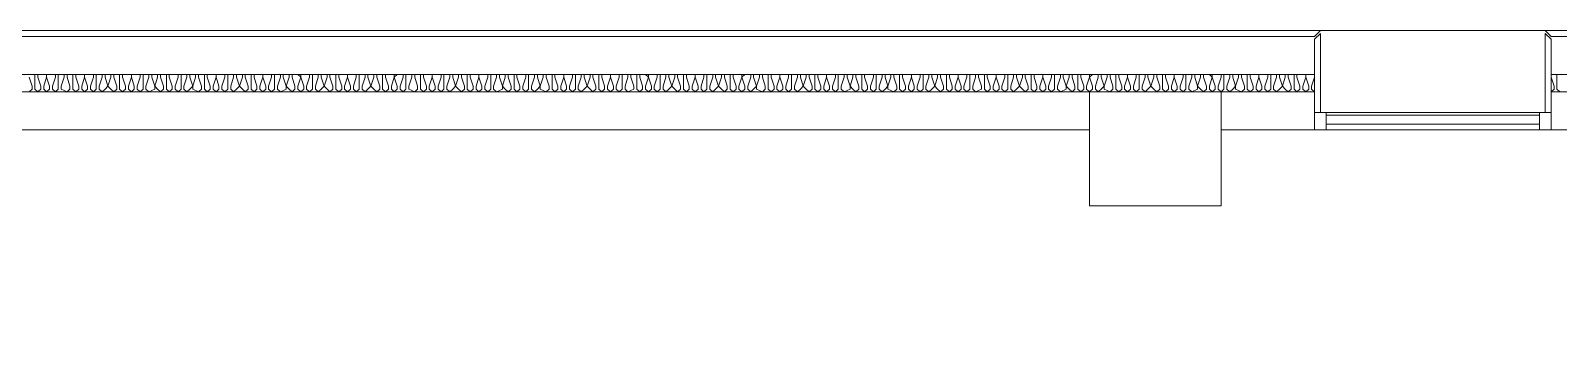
# Model space of a CAD drawing. Header units: millimetres. Extents: x -4005 to 126991, y -1911 to 106703.
# Drawn here: x 65463 to 73593, y 86520 to 88152 of the extents above; entities that cross this region are included whole.
import ezdxf

# ---------------------------------------------------------------- set-up
doc = ezdxf.new("R2010")
doc.units = ezdxf.units.MM
doc.layers.add('PDF_형상', color=7, linetype='Continuous')

msp = doc.modelspace()

# ---------------------------------------------------------------- linework, layer by layer
at = {"layer": 'PDF_형상', "lineweight": 5}
for points in [[(72326.2, 88152.4), (72295.1, 88121.3), (62066.7, 88121.3), (62035.6, 88152.4)], [(72295.1, 87717.2), (72326.2, 87717.2), (72326.2, 88136.9), (72295.1, 88105.8)], [(73554.2, 88121.3), (73523.1, 88152.4), (82010.5, 88152.4), (81979.4, 88121.3)], [(73554.2, 87717.2), (73523.1, 87717.2), (73523.1, 88136.9), (73554.2, 88105.8)], [(65548.7, 87903.7), (65533.1, 87857.1), (65533.1, 87841.5), (65548.7, 87826), (65564.2, 87841.5), (65564.2, 87857.1)], [(65750.8, 87903.7), (65735.2, 87857.1), (65735.2, 87841.5), (65750.8, 87826), (65766.3, 87841.5), (65766.3, 87857.1)], [(65999.5, 87903.7), (65983.9, 87857.1), (65983.9, 87841.5), (65999.5, 87826), (66015, 87841.5), (66015, 87857.1)], [(66450.3, 87903.7), (66434.7, 87857.1), (66434.7, 87841.5), (66450.3, 87826), (66465.8, 87841.5), (66465.8, 87857.1)], [(66699, 87903.7), (66683.4, 87857.1), (66683.4, 87841.5), (66699, 87826), (66714.5, 87841.5), (66714.5, 87857.1)], [(66901.1, 87903.7), (66885.5, 87857.1), (66885.5, 87841.5), (66901.1, 87826), (66916.6, 87841.5), (66916.6, 87857.1)], [(67149.8, 87903.7), (67134.2, 87857.1), (67134.2, 87841.5), (67149.8, 87826), (67165.3, 87841.5), (67165.3, 87857.1)], [(67398.5, 87903.7), (67383, 87857.1), (67383, 87841.5), (67398.5, 87826), (67414, 87841.5), (67414, 87857.1)], [(67600.6, 87903.7), (67585, 87857.1), (67585, 87841.5), (67600.6, 87826), (67616.1, 87841.5), (67616.1, 87857.1)], [(67849.3, 87903.7), (67833.7, 87857.1), (67833.7, 87841.5), (67849.3, 87826), (67864.8, 87841.5), (67864.8, 87857.1)], [(68300.1, 87903.7), (68284.6, 87857.1), (68284.6, 87841.5), (68300.1, 87826), (68315.6, 87841.5), (68315.6, 87857.1)], [(68548.8, 87903.7), (68533.3, 87857.1), (68533.3, 87841.5), (68548.8, 87826), (68564.4, 87841.5), (68564.4, 87857.1)], [(68750.9, 87903.7), (68735.3, 87857.1), (68735.3, 87841.5), (68750.9, 87826), (68766.4, 87841.5), (68766.4, 87857.1)], [(68999.6, 87903.7), (68984.1, 87857.1), (68984.1, 87841.5), (68999.6, 87826), (69015.1, 87841.5), (69015.1, 87857.1)], [(69248.3, 87903.7), (69232.8, 87857.1), (69232.8, 87841.5), (69248.3, 87826), (69263.9, 87841.5), (69263.9, 87857.1)], [(69450.4, 87903.7), (69434.9, 87857.1), (69434.9, 87841.5), (69450.4, 87826), (69465.9, 87841.5), (69465.9, 87857.1)], [(69699.1, 87903.7), (69683.6, 87857.1), (69683.6, 87841.5), (69699.1, 87826), (69714.7, 87841.5), (69714.7, 87857.1)], [(70149.9, 87903.7), (70134.4, 87857.1), (70134.4, 87841.5), (70149.9, 87826), (70165.5, 87841.5), (70165.5, 87857.1)], [(70398.6, 87903.7), (70383.1, 87857.1), (70383.1, 87841.5), (70398.6, 87826), (70414.2, 87841.5), (70414.2, 87857.1)], [(70600.7, 87903.7), (70585.2, 87857.1), (70585.2, 87841.5), (70600.7, 87826), (70616.3, 87841.5), (70616.3, 87857.1)], [(70849.4, 87903.7), (70833.9, 87857.1), (70833.9, 87841.5), (70849.4, 87826), (70865, 87841.5), (70865, 87857.1)], [(71098.1, 87903.7), (71082.6, 87857.1), (71082.6, 87841.5), (71098.1, 87826), (71113.7, 87841.5), (71113.7, 87857.1)], [(71300.2, 87903.7), (71284.7, 87857.1), (71284.7, 87841.5), (71300.2, 87826), (71315.8, 87841.5), (71315.8, 87857.1)], [(71548.9, 87903.7), (71533.4, 87857.1), (71533.4, 87841.5), (71548.9, 87826), (71564.5, 87841.5), (71564.5, 87857.1)], [(71751, 87903.7), (71735.5, 87857.1), (71735.5, 87841.5), (71751, 87826), (71766.6, 87841.5), (71766.6, 87857.1)], [(71999.7, 87903.7), (71984.2, 87857.1), (71984.2, 87841.5), (71999.7, 87826), (72015.3, 87841.5), (72015.3, 87857.1)], [(72248.4, 87903.7), (72232.9, 87857.1), (72232.9, 87841.5), (72248.4, 87826), (72264, 87841.5), (72264, 87857.1)], [(71797.6, 87219.7), (71098.1, 87219.7), (71098.1, 87826), (71797.6, 87826)], [(72357.3, 87717.2), (72295.1, 87717.2), (72295.1, 87623.9), (72357.3, 87623.9)], [(73554.2, 87717.2), (73492, 87717.2), (73492, 87623.9), (73554.2, 87623.9)]]:
    msp.add_lwpolyline(points, close=True, dxfattribs=at)
for points in [[(72326.2, 88152.4), (73523.1, 88152.4)], [(73554.2, 87623.9), (72295.1, 87623.9), (72295.1, 87919.2), (62253.2, 87919.2), (62253.2, 86520.2)], [(65455.4, 87919.2), (65471, 87919.2), (65486.5, 87919.2), (65486.5, 87903.7), (65486.5, 87857.1), (65486.5, 87841.5), (65502, 87826), (65517.6, 87841.5), (65517.6, 87857.1), (65502, 87903.7), (65502, 87919.2), (65517.6, 87919.2), (65533.1, 87919.2), (65548.7, 87919.2), (65548.7, 87903.7), (65548.7, 87919.2), (65564.2, 87919.2), (65579.8, 87919.2), (65595.3, 87919.2), (65595.3, 87903.7), (65579.8, 87857.1), (65579.8, 87841.5), (65595.3, 87826), (65610.9, 87841.5), (65610.9, 87857.1), (65610.9, 87903.7), (65610.9, 87919.2), (65626.4, 87919.2), (65642, 87919.2), (65642, 87903.7), (65626.4, 87857.1), (65626.4, 87841.5), (65657.5, 87826), (65673, 87841.5), (65673, 87857.1), (65657.5, 87903.7), (65657.5, 87919.2), (65673, 87919.2), (65688.6, 87919.2), (65688.6, 87903.7), (65688.6, 87857.1), (65688.6, 87841.5), (65704.1, 87826), (65719.7, 87841.5), (65719.7, 87857.1), (65704.1, 87903.7), (65704.1, 87919.2), (65719.7, 87919.2), (65735.2, 87919.2), (65750.8, 87919.2), (65750.8, 87903.7), (65750.8, 87919.2), (65766.3, 87919.2), (65781.9, 87919.2), (65797.4, 87919.2), (65797.4, 87903.7), (65781.9, 87857.1), (65781.9, 87841.5), (65797.4, 87826), (65812.9, 87841.5), (65812.9, 87857.1), (65812.9, 87903.7), (65812.9, 87919.2), (65828.5, 87919.2), (65844, 87919.2), (65844, 87903.7), (65828.5, 87857.1), (65828.5, 87841.5), (65844, 87826), (65859.6, 87841.5), (65875.1, 87857.1), (65859.6, 87903.7), (65859.6, 87919.2), (65875.1, 87919.2), (65890.7, 87919.2), (65890.7, 87903.7), (65875.1, 87857.1), (65890.7, 87841.5), (65906.2, 87826), (65921.8, 87841.5), (65921.8, 87857.1), (65906.2, 87903.7), (65906.2, 87919.2), (65921.8, 87919.2), (65937.3, 87919.2), (65937.3, 87903.7), (65937.3, 87857.1), (65937.3, 87841.5), (65952.8, 87826), (65968.4, 87841.5), (65968.4, 87857.1), (65952.8, 87903.7), (65952.8, 87919.2), (65968.4, 87919.2), (65983.9, 87919.2), (65999.5, 87919.2), (65999.5, 87903.7), (65999.5, 87919.2), (66015, 87919.2), (66030.6, 87919.2), (66046.1, 87919.2), (66046.1, 87903.7), (66030.6, 87857.1), (66030.6, 87841.5), (66046.1, 87826), (66061.7, 87841.5), (66061.7, 87857.1), (66061.7, 87903.7), (66061.7, 87919.2), (66077.2, 87919.2), (66092.7, 87919.2), (66092.7, 87903.7), (66077.2, 87857.1), (66077.2, 87841.5), (66092.7, 87826), (66123.8, 87841.5), (66123.8, 87857.1), (66108.3, 87903.7), (66108.3, 87919.2), (66123.8, 87919.2), (66139.4, 87919.2), (66139.4, 87903.7), (66123.8, 87857.1), (66139.4, 87841.5), (66154.9, 87826), (66170.5, 87841.5), (66170.5, 87857.1), (66154.9, 87903.7), (66154.9, 87919.2), (66170.5, 87919.2), (66186, 87919.2), (66186, 87903.7), (66186, 87857.1), (66186, 87841.5), (66201.6, 87826), (66217.1, 87841.5), (66217.1, 87857.1), (66201.6, 87903.7), (66201.6, 87919.2), (66217.1, 87919.2), (66232.7, 87919.2), (66248.2, 87919.2), (66248.2, 87903.7), (66232.7, 87857.1), (66232.7, 87841.5), (66248.2, 87826), (66263.7, 87841.5), (66263.7, 87857.1), (66263.7, 87903.7), (66263.7, 87919.2), (66279.3, 87919.2), (66294.8, 87919.2), (66294.8, 87903.7), (66279.3, 87857.1), (66279.3, 87841.5), (66294.8, 87826), (66310.4, 87841.5), (66325.9, 87857.1), (66310.4, 87903.7), (66310.4, 87919.2), (66325.9, 87919.2), (66341.5, 87919.2), (66341.5, 87903.7), (66325.9, 87857.1), (66325.9, 87841.5), (66357, 87826), (66372.6, 87841.5), (66372.6, 87857.1), (66357, 87903.7), (66357, 87919.2), (66372.6, 87919.2), (66388.1, 87919.2), (66388.1, 87903.7), (66388.1, 87857.1), (66388.1, 87841.5), (66403.6, 87826), (66419.2, 87841.5), (66419.2, 87857.1), (66403.6, 87903.7), (66403.6, 87919.2), (66419.2, 87919.2), (66434.7, 87919.2), (66450.3, 87919.2), (66450.3, 87903.7), (66450.3, 87919.2), (66465.8, 87919.2), (66481.4, 87919.2), (66496.9, 87919.2), (66496.9, 87903.7), (66481.4, 87857.1), (66481.4, 87841.5), (66496.9, 87826), (66512.5, 87841.5), (66512.5, 87857.1), (66512.5, 87903.7), (66512.5, 87919.2), (66528, 87919.2), (66543.5, 87919.2), (66543.5, 87903.7), (66528, 87857.1), (66528, 87841.5), (66543.5, 87826), (66559.1, 87841.5), (66574.6, 87857.1), (66559.1, 87903.7), (66559.1, 87919.2), (66574.6, 87919.2), (66590.2, 87919.2), (66590.2, 87903.7), (66574.6, 87857.1), (66590.2, 87841.5), (66605.7, 87826), (66621.3, 87841.5), (66621.3, 87857.1), (66605.7, 87903.7), (66605.7, 87919.2), (66621.3, 87919.2), (66636.8, 87919.2), (66636.8, 87903.7), (66636.8, 87857.1), (66636.8, 87841.5), (66652.4, 87826), (66667.9, 87841.5), (66667.9, 87857.1), (66652.4, 87903.7), (66652.4, 87919.2), (66667.9, 87919.2), (66683.4, 87919.2), (66699, 87919.2), (66699, 87903.7), (66699, 87919.2), (66714.5, 87919.2), (66730.1, 87919.2), (66745.6, 87919.2), (66745.6, 87903.7), (66730.1, 87857.1), (66730.1, 87841.5), (66745.6, 87826), (66761.2, 87841.5), (66761.2, 87857.1), (66761.2, 87903.7), (66761.2, 87919.2), (66776.7, 87919.2), (66792.3, 87919.2), (66792.3, 87903.7), (66776.7, 87857.1), (66776.7, 87841.5), (66792.3, 87826), (66823.3, 87841.5), (66823.3, 87857.1), (66807.8, 87903.7), (66807.8, 87919.2), (66823.3, 87919.2), (66838.9, 87919.2), (66838.9, 87903.7), (66823.3, 87857.1), (66838.9, 87841.5), (66854.4, 87826), (66870, 87841.5), (66870, 87857.1), (66854.4, 87903.7), (66854.4, 87919.2), (66870, 87919.2), (66885.5, 87919.2), (66901.1, 87903.7), (66901.1, 87919.2), (66916.6, 87919.2), (66932.2, 87919.2), (66947.7, 87919.2), (66947.7, 87903.7), (66932.2, 87857.1), (66932.2, 87841.5), (66947.7, 87826), (66963.3, 87841.5), (66963.3, 87857.1), (66963.3, 87903.7), (66963.3, 87919.2), (66978.8, 87919.2), (66994.3, 87919.2), (66994.3, 87903.7), (66978.8, 87857.1), (66978.8, 87841.5), (66994.3, 87826), (67009.9, 87841.5), (67025.4, 87857.1), (67009.9, 87903.7), (67009.9, 87919.2), (67025.4, 87919.2), (67041, 87919.2), (67041, 87903.7), (67025.4, 87857.1), (67041, 87841.5), (67056.5, 87826), (67072.1, 87841.5), (67072.1, 87857.1), (67056.5, 87903.7), (67056.5, 87919.2), (67072.1, 87919.2), (67087.6, 87919.2), (67087.6, 87903.7), (67087.6, 87857.1), (67087.6, 87841.5), (67103.2, 87826), (67118.7, 87841.5), (67118.7, 87857.1), (67103.2, 87903.7), (67103.2, 87919.2), (67118.7, 87919.2), (67134.2, 87919.2), (67149.8, 87919.2), (67149.8, 87903.7), (67149.8, 87919.2), (67165.3, 87919.2), (67180.9, 87919.2), (67196.4, 87919.2), (67196.4, 87903.7), (67180.9, 87857.1), (67180.9, 87841.5), (67196.4, 87826), (67212, 87841.5), (67212, 87857.1), (67212, 87903.7), (67212, 87919.2), (67227.5, 87919.2), (67243.1, 87919.2), (67243.1, 87903.7), (67227.5, 87857.1), (67227.5, 87841.5), (67243.1, 87826), (67258.6, 87841.5), (67274.1, 87857.1), (67258.6, 87903.7), (67258.6, 87919.2), (67274.1, 87919.2), (67289.7, 87919.2), (67289.7, 87903.7), (67274.1, 87857.1), (67289.7, 87841.5), (67305.2, 87826), (67320.8, 87841.5), (67320.8, 87857.1), (67305.2, 87903.7), (67305.2, 87919.2), (67320.8, 87919.2), (67336.3, 87919.2), (67336.3, 87903.7), (67336.3, 87857.1), (67336.3, 87841.5), (67351.9, 87826), (67367.4, 87841.5), (67367.4, 87857.1), (67351.9, 87903.7), (67351.9, 87919.2), (67367.4, 87919.2), (67383, 87919.2), (67398.5, 87919.2), (67398.5, 87903.7), (67414, 87919.2), (67429.6, 87919.2), (67445.1, 87919.2), (67445.1, 87903.7), (67429.6, 87857.1), (67429.6, 87841.5), (67445.1, 87826), (67460.7, 87841.5), (67460.7, 87857.1), (67460.7, 87903.7), (67460.7, 87919.2), (67476.2, 87919.2), (67491.8, 87919.2), (67491.8, 87903.7), (67476.2, 87857.1), (67476.2, 87841.5), (67507.3, 87826), (67522.9, 87841.5), (67522.9, 87857.1), (67507.3, 87903.7), (67507.3, 87919.2), (67522.9, 87919.2), (67538.4, 87919.2), (67538.4, 87903.7), (67538.4, 87857.1), (67538.4, 87841.5), (67553.9, 87826), (67569.5, 87841.5), (67569.5, 87857.1), (67553.9, 87903.7), (67553.9, 87919.2), (67569.5, 87919.2), (67585, 87919.2), (67600.6, 87919.2), (67600.6, 87903.7), (67600.6, 87919.2), (67616.1, 87919.2), (67631.7, 87919.2), (67647.2, 87919.2), (67647.2, 87903.7), (67631.7, 87857.1), (67631.7, 87841.5), (67647.2, 87826), (67662.8, 87841.5), (67662.8, 87857.1), (67662.8, 87903.7), (67662.8, 87919.2), (67678.3, 87919.2), (67693.9, 87919.2), (67693.9, 87903.7), (67678.3, 87857.1), (67678.3, 87841.5), (67693.9, 87826), (67709.4, 87841.5), (67724.9, 87857.1), (67709.4, 87903.7), (67709.4, 87919.2), (67724.9, 87919.2), (67740.5, 87919.2), (67740.5, 87903.7), (67724.9, 87857.1), (67740.5, 87841.5), (67756, 87826), (67771.6, 87841.5), (67771.6, 87857.1), (67756, 87903.7), (67756, 87919.2), (67771.6, 87919.2), (67787.1, 87919.2), (67787.1, 87903.7), (67787.1, 87857.1), (67787.1, 87841.5), (67802.7, 87826), (67818.2, 87841.5), (67818.2, 87857.1), (67802.7, 87903.7), (67802.7, 87919.2), (67818.2, 87919.2), (67833.7, 87919.2), (67849.3, 87919.2), (67849.3, 87903.7), (67849.3, 87919.2), (67864.8, 87919.2), (67880.4, 87919.2), (67895.9, 87919.2), (67895.9, 87903.7), (67880.4, 87857.1), (67880.4, 87841.5), (67895.9, 87826), (67911.5, 87841.5), (67911.5, 87857.1), (67911.5, 87903.7), (67911.5, 87919.2), (67927, 87919.2), (67942.6, 87919.2), (67942.6, 87903.7), (67927, 87857.1), (67927, 87841.5), (67942.6, 87826), (67973.7, 87841.5), (67973.7, 87857.1), (67958.1, 87903.7), (67958.1, 87919.2), (67973.7, 87919.2), (67989.2, 87919.2), (67989.2, 87903.7), (67973.7, 87857.1), (67989.2, 87841.5), (68004.7, 87826), (68020.3, 87841.5), (68020.3, 87857.1), (68004.7, 87903.7), (68004.7, 87919.2), (68020.3, 87919.2), (68035.8, 87919.2), (68035.8, 87903.7), (68035.8, 87857.1), (68035.8, 87841.5), (68051.4, 87826), (68066.9, 87841.5), (68066.9, 87857.1), (68051.4, 87903.7), (68051.4, 87919.2), (68066.9, 87919.2), (68082.5, 87919.2), (68098, 87919.2), (68098, 87903.7), (68082.5, 87857.1), (68082.5, 87841.5), (68098, 87826), (68113.6, 87841.5), (68113.6, 87857.1), (68113.6, 87903.7), (68113.6, 87919.2), (68129.1, 87919.2), (68144.6, 87919.2), (68144.6, 87903.7), (68129.1, 87857.1), (68129.1, 87841.5), (68144.6, 87826), (68160.2, 87841.5), (68175.7, 87857.1), (68160.2, 87903.7), (68160.2, 87919.2), (68175.7, 87919.2), (68191.3, 87919.2), (68191.3, 87903.7), (68175.7, 87857.1), (68175.7, 87841.5), (68206.8, 87826), (68222.4, 87841.5), (68222.4, 87857.1), (68206.8, 87903.7), (68206.8, 87919.2), (68222.4, 87919.2), (68237.9, 87919.2), (68237.9, 87903.7), (68237.9, 87857.1), (68237.9, 87841.5), (68253.5, 87826), (68269, 87841.5), (68269, 87857.1), (68253.5, 87903.7), (68253.5, 87919.2), (68269, 87919.2), (68284.6, 87919.2), (68300.1, 87919.2), (68300.1, 87903.7), (68300.1, 87919.2), (68315.6, 87919.2), (68331.2, 87919.2), (68346.7, 87919.2), (68346.7, 87903.7), (68331.2, 87857.1), (68331.2, 87841.5), (68346.7, 87826), (68362.3, 87841.5), (68362.3, 87857.1), (68362.3, 87903.7), (68362.3, 87919.2), (68377.8, 87919.2), (68393.4, 87919.2), (68393.4, 87903.7), (68377.8, 87857.1), (68377.8, 87841.5), (68393.4, 87826), (68408.9, 87841.5), (68424.4, 87857.1), (68408.9, 87903.7), (68408.9, 87919.2), (68424.4, 87919.2), (68440, 87919.2), (68440, 87903.7), (68424.4, 87857.1), (68440, 87841.5), (68455.5, 87826), (68471.1, 87841.5), (68471.1, 87857.1), (68455.5, 87903.7), (68455.5, 87919.2), (68471.1, 87919.2), (68486.6, 87919.2), (68486.6, 87903.7), (68486.6, 87857.1), (68486.6, 87841.5), (68502.2, 87826), (68517.7, 87841.5), (68517.7, 87857.1), (68502.2, 87903.7), (68502.2, 87919.2), (68517.7, 87919.2), (68533.3, 87919.2), (68548.8, 87919.2), (68548.8, 87903.7), (68548.8, 87919.2), (68564.4, 87919.2), (68579.9, 87919.2), (68595.4, 87919.2), (68595.4, 87903.7), (68579.9, 87857.1), (68579.9, 87841.5), (68595.4, 87826), (68611, 87841.5), (68611, 87857.1), (68611, 87903.7), (68611, 87919.2), (68626.5, 87919.2), (68642.1, 87919.2), (68642.1, 87903.7), (68626.5, 87857.1), (68626.5, 87841.5), (68642.1, 87826), (68673.2, 87841.5), (68673.2, 87857.1), (68657.6, 87903.7), (68657.6, 87919.2), (68673.2, 87919.2), (68688.7, 87919.2), (68688.7, 87903.7), (68688.7, 87857.1), (68688.7, 87841.5), (68704.3, 87826), (68719.8, 87841.5), (68719.8, 87857.1), (68704.3, 87903.7), (68704.3, 87919.2), (68719.8, 87919.2), (68735.3, 87919.2), (68750.9, 87903.7), (68750.9, 87919.2), (68766.4, 87919.2), (68782, 87919.2), (68797.5, 87919.2), (68797.5, 87903.7), (68782, 87857.1), (68782, 87841.5), (68797.5, 87826), (68813.1, 87841.5), (68813.1, 87857.1), (68813.1, 87903.7), (68813.1, 87919.2), (68828.6, 87919.2), (68844.2, 87919.2), (68844.2, 87903.7), (68828.6, 87857.1), (68828.6, 87841.5), (68844.2, 87826), (68859.7, 87841.5), (68875.2, 87857.1), (68859.7, 87903.7), (68859.7, 87919.2), (68875.2, 87919.2), (68890.8, 87919.2), (68890.8, 87903.7), (68875.2, 87857.1), (68890.8, 87841.5), (68906.3, 87826), (68921.9, 87841.5), (68921.9, 87857.1), (68906.3, 87903.7), (68906.3, 87919.2), (68921.9, 87919.2), (68937.4, 87919.2), (68937.4, 87903.7), (68937.4, 87857.1), (68937.4, 87841.5), (68953, 87826), (68968.5, 87841.5), (68968.5, 87857.1), (68953, 87903.7), (68953, 87919.2), (68968.5, 87919.2), (68984.1, 87919.2), (68999.6, 87919.2), (68999.6, 87903.7), (68999.6, 87919.2), (69015.1, 87919.2), (69030.7, 87919.2), (69046.2, 87919.2), (69046.2, 87903.7), (69030.7, 87857.1), (69030.7, 87841.5), (69046.2, 87826), (69061.8, 87841.5), (69061.8, 87857.1), (69061.8, 87903.7), (69061.8, 87919.2), (69077.3, 87919.2), (69092.9, 87919.2), (69092.9, 87903.7), (69077.3, 87857.1), (69077.3, 87841.5), (69092.9, 87826), (69108.4, 87841.5), (69124, 87857.1), (69108.4, 87903.7), (69108.4, 87919.2), (69124, 87919.2), (69139.5, 87919.2), (69139.5, 87903.7), (69124, 87857.1), (69139.5, 87841.5), (69155, 87826), (69170.6, 87841.5), (69170.6, 87857.1), (69155, 87903.7), (69155, 87919.2), (69170.6, 87919.2), (69186.1, 87919.2), (69186.1, 87903.7), (69186.1, 87857.1), (69186.1, 87841.5), (69201.7, 87826), (69217.2, 87841.5), (69217.2, 87857.1), (69201.7, 87903.7), (69201.7, 87919.2), (69217.2, 87919.2), (69232.8, 87919.2), (69248.3, 87919.2), (69248.3, 87903.7), (69263.9, 87919.2), (69279.4, 87919.2), (69295, 87919.2), (69295, 87903.7), (69279.4, 87857.1), (69279.4, 87841.5), (69295, 87826), (69310.5, 87841.5), (69326, 87857.1), (69310.5, 87903.7), (69310.5, 87919.2), (69326, 87919.2), (69341.6, 87919.2), (69341.6, 87903.7), (69326, 87857.1), (69326, 87841.5), (69357.1, 87826), (69372.7, 87841.5), (69372.7, 87857.1), (69357.1, 87903.7), (69357.1, 87919.2), (69372.7, 87919.2), (69388.2, 87919.2), (69388.2, 87903.7), (69388.2, 87857.1), (69388.2, 87841.5), (69403.8, 87826), (69419.3, 87841.5), (69419.3, 87857.1), (69403.8, 87903.7), (69403.8, 87919.2), (69419.3, 87919.2), (69434.9, 87919.2), (69450.4, 87919.2), (69450.4, 87903.7), (69450.4, 87919.2), (69465.9, 87919.2), (69481.5, 87919.2), (69497, 87919.2), (69497, 87903.7), (69481.5, 87857.1), (69481.5, 87841.5), (69497, 87826), (69512.6, 87841.5), (69512.6, 87857.1), (69512.6, 87903.7), (69512.6, 87919.2), (69528.1, 87919.2), (69543.7, 87919.2), (69543.7, 87903.7), (69528.1, 87857.1), (69528.1, 87841.5), (69543.7, 87826), (69559.2, 87841.5), (69574.8, 87857.1), (69559.2, 87903.7), (69559.2, 87919.2), (69574.8, 87919.2), (69590.3, 87919.2), (69590.3, 87903.7), (69574.8, 87857.1), (69590.3, 87841.5), (69605.8, 87826), (69621.4, 87841.5), (69621.4, 87857.1), (69605.8, 87903.7), (69605.8, 87919.2), (69621.4, 87919.2), (69636.9, 87919.2), (69636.9, 87903.7), (69636.9, 87857.1), (69636.9, 87841.5), (69652.5, 87826), (69668, 87841.5), (69668, 87857.1), (69652.5, 87903.7), (69652.5, 87919.2), (69668, 87919.2), (69683.6, 87919.2), (69699.1, 87919.2), (69699.1, 87903.7), (69699.1, 87919.2), (69714.7, 87919.2), (69730.2, 87919.2), (69745.7, 87919.2), (69745.7, 87903.7), (69730.2, 87857.1), (69730.2, 87841.5), (69745.7, 87826), (69761.3, 87841.5), (69761.3, 87857.1), (69761.3, 87903.7), (69761.3, 87919.2), (69776.8, 87919.2), (69792.4, 87919.2), (69792.4, 87903.7), (69776.8, 87857.1), (69776.8, 87841.5), (69792.4, 87826), (69823.5, 87841.5), (69823.5, 87857.1), (69807.9, 87903.7), (69807.9, 87919.2), (69823.5, 87919.2), (69839, 87919.2), (69839, 87903.7), (69823.5, 87857.1), (69839, 87841.5), (69854.6, 87826), (69870.1, 87841.5), (69870.1, 87857.1), (69854.6, 87903.7), (69854.6, 87919.2), (69870.1, 87919.2), (69885.7, 87919.2), (69885.7, 87903.7), (69885.7, 87857.1), (69885.7, 87841.5), (69901.2, 87826), (69916.7, 87841.5), (69916.7, 87857.1), (69901.2, 87903.7), (69901.2, 87919.2), (69916.7, 87919.2), (69932.3, 87919.2), (69947.8, 87919.2), (69947.8, 87903.7), (69932.3, 87857.1), (69932.3, 87841.5), (69947.8, 87826), (69963.4, 87841.5), (69963.4, 87857.1), (69963.4, 87903.7), (69963.4, 87919.2), (69978.9, 87919.2), (69994.5, 87919.2), (69994.5, 87903.7), (69978.9, 87857.1), (69978.9, 87841.5), (69994.5, 87826), (70010, 87841.5), (70025.6, 87857.1), (70010, 87903.7), (70010, 87919.2), (70025.6, 87919.2), (70041.1, 87919.2), (70041.1, 87903.7), (70025.6, 87857.1), (70025.6, 87841.5), (70056.6, 87826), (70072.2, 87841.5), (70072.2, 87857.1), (70056.6, 87903.7), (70056.6, 87919.2), (70072.2, 87919.2), (70087.7, 87919.2), (70087.7, 87903.7), (70087.7, 87857.1), (70087.7, 87841.5), (70103.3, 87826), (70118.8, 87841.5), (70118.8, 87857.1), (70103.3, 87903.7), (70103.3, 87919.2), (70118.8, 87919.2), (70134.4, 87919.2), (70149.9, 87919.2), (70149.9, 87903.7), (70149.9, 87919.2), (70165.5, 87919.2), (70181, 87919.2), (70196.5, 87919.2), (70196.5, 87903.7), (70181, 87857.1), (70181, 87841.5), (70196.5, 87826), (70212.1, 87841.5), (70212.1, 87857.1), (70212.1, 87903.7), (70212.1, 87919.2), (70227.6, 87919.2), (70243.2, 87919.2), (70243.2, 87903.7), (70227.6, 87857.1), (70227.6, 87841.5), (70243.2, 87826), (70258.7, 87841.5), (70274.3, 87857.1), (70258.7, 87903.7), (70258.7, 87919.2), (70274.3, 87919.2), (70289.8, 87919.2), (70289.8, 87903.7), (70274.3, 87857.1), (70289.8, 87841.5), (70305.4, 87826), (70320.9, 87841.5), (70320.9, 87857.1), (70305.4, 87903.7), (70305.4, 87919.2), (70320.9, 87919.2), (70336.4, 87919.2), (70336.4, 87903.7), (70336.4, 87857.1), (70336.4, 87841.5), (70352, 87826), (70367.5, 87841.5), (70367.5, 87857.1), (70352, 87903.7), (70352, 87919.2), (70367.5, 87919.2), (70383.1, 87919.2), (70398.6, 87919.2), (70398.6, 87903.7), (70398.6, 87919.2), (70414.2, 87919.2), (70429.7, 87919.2), (70445.3, 87919.2), (70445.3, 87903.7), (70429.7, 87857.1), (70429.7, 87841.5), (70445.3, 87826), (70460.8, 87841.5), (70460.8, 87857.1), (70460.8, 87903.7), (70460.8, 87919.2), (70476.3, 87919.2), (70491.9, 87919.2), (70491.9, 87903.7), (70476.3, 87857.1), (70476.3, 87841.5), (70491.9, 87826), (70523, 87841.5), (70523, 87857.1), (70507.4, 87903.7), (70507.4, 87919.2), (70523, 87919.2), (70538.5, 87919.2), (70538.5, 87903.7), (70538.5, 87857.1), (70538.5, 87841.5), (70554.1, 87826), (70569.6, 87841.5), (70569.6, 87857.1), (70554.1, 87903.7), (70554.1, 87919.2), (70569.6, 87919.2), (70585.2, 87919.2), (70600.7, 87919.2), (70600.7, 87903.7), (70600.7, 87919.2), (70616.3, 87919.2), (70631.8, 87919.2), (70647.3, 87919.2), (70647.3, 87903.7), (70631.8, 87857.1), (70631.8, 87841.5), (70647.3, 87826), (70662.9, 87841.5), (70662.9, 87857.1), (70662.9, 87903.7), (70662.9, 87919.2), (70678.4, 87919.2), (70694, 87919.2), (70694, 87903.7), (70678.4, 87857.1), (70678.4, 87841.5), (70694, 87826), (70709.5, 87841.5), (70725.1, 87857.1), (70709.5, 87903.7), (70709.5, 87919.2), (70725.1, 87919.2), (70740.6, 87919.2), (70740.6, 87903.7), (70725.1, 87857.1), (70740.6, 87841.5), (70756.1, 87826), (70771.7, 87841.5), (70771.7, 87857.1), (70756.1, 87903.7), (70756.1, 87919.2), (70771.7, 87919.2), (70787.2, 87919.2), (70787.2, 87903.7), (70787.2, 87857.1), (70787.2, 87841.5), (70802.8, 87826), (70818.3, 87841.5), (70818.3, 87857.1), (70802.8, 87903.7), (70802.8, 87919.2), (70818.3, 87919.2), (70833.9, 87919.2), (70849.4, 87919.2), (70849.4, 87903.7), (70849.4, 87919.2), (70865, 87919.2), (70880.5, 87919.2), (70896.1, 87919.2), (70896.1, 87903.7), (70880.5, 87857.1), (70880.5, 87841.5), (70896.1, 87826), (70911.6, 87841.5), (70911.6, 87857.1), (70911.6, 87903.7), (70911.6, 87919.2), (70927.1, 87919.2), (70942.7, 87919.2), (70942.7, 87903.7), (70927.1, 87857.1), (70927.1, 87841.5), (70942.7, 87826), (70973.8, 87841.5), (70973.8, 87857.1), (70958.2, 87903.7), (70958.2, 87919.2), (70973.8, 87919.2), (70989.3, 87919.2), (70989.3, 87903.7), (70973.8, 87857.1), (70989.3, 87841.5), (71004.9, 87826), (71020.4, 87841.5), (71020.4, 87857.1), (71004.9, 87903.7), (71004.9, 87919.2), (71020.4, 87919.2), (71036, 87919.2), (71036, 87903.7), (71036, 87857.1), (71036, 87841.5), (71051.5, 87826), (71067, 87841.5), (71067, 87857.1), (71051.5, 87903.7), (71051.5, 87919.2), (71067, 87919.2), (71082.6, 87919.2), (71098.1, 87919.2), (71098.1, 87903.7), (71113.7, 87919.2), (71129.2, 87919.2), (71144.8, 87919.2), (71144.8, 87903.7), (71129.2, 87857.1), (71129.2, 87841.5), (71144.8, 87826), (71160.3, 87841.5), (71175.9, 87857.1), (71160.3, 87903.7), (71160.3, 87919.2), (71175.9, 87919.2), (71191.4, 87919.2), (71191.4, 87903.7), (71175.9, 87857.1), (71175.9, 87841.5), (71206.9, 87826), (71222.5, 87841.5), (71222.5, 87857.1), (71206.9, 87903.7), (71206.9, 87919.2), (71222.5, 87919.2), (71238, 87919.2), (71238, 87903.7), (71238, 87857.1), (71238, 87841.5), (71253.6, 87826), (71269.1, 87841.5), (71269.1, 87857.1), (71253.6, 87903.7), (71253.6, 87919.2), (71269.1, 87919.2), (71284.7, 87919.2), (71300.2, 87919.2), (71300.2, 87903.7), (71300.2, 87919.2), (71315.8, 87919.2), (71331.3, 87919.2), (71346.8, 87919.2), (71346.8, 87903.7), (71331.3, 87857.1), (71331.3, 87841.5), (71346.8, 87826), (71362.4, 87841.5), (71362.4, 87857.1), (71362.4, 87903.7), (71362.4, 87919.2), (71377.9, 87919.2), (71393.5, 87919.2), (71393.5, 87903.7), (71377.9, 87857.1), (71377.9, 87841.5), (71393.5, 87826), (71409, 87841.5), (71424.6, 87857.1), (71409, 87903.7), (71409, 87919.2), (71424.6, 87919.2), (71440.1, 87919.2), (71440.1, 87903.7), (71424.6, 87857.1), (71440.1, 87841.5), (71455.7, 87826), (71471.2, 87841.5), (71471.2, 87857.1), (71455.7, 87903.7), (71455.7, 87919.2), (71471.2, 87919.2), (71486.7, 87919.2), (71486.7, 87903.7), (71486.7, 87857.1), (71486.7, 87841.5), (71502.3, 87826), (71517.8, 87841.5), (71517.8, 87857.1), (71502.3, 87903.7), (71502.3, 87919.2), (71517.8, 87919.2), (71533.4, 87919.2), (71548.9, 87919.2), (71548.9, 87903.7), (71548.9, 87919.2), (71564.5, 87919.2), (71580, 87919.2), (71595.6, 87919.2), (71595.6, 87903.7), (71580, 87857.1), (71580, 87841.5), (71595.6, 87826), (71611.1, 87841.5), (71611.1, 87857.1), (71611.1, 87903.7), (71611.1, 87919.2), (71626.7, 87919.2), (71642.2, 87919.2), (71642.2, 87903.7), (71626.7, 87857.1), (71626.7, 87841.5), (71642.2, 87826), (71673.3, 87841.5), (71673.3, 87857.1), (71657.7, 87903.7), (71657.7, 87919.2), (71673.3, 87919.2), (71688.8, 87919.2), (71688.8, 87903.7), (71673.3, 87857.1), (71688.8, 87841.5), (71704.4, 87826), (71719.9, 87841.5), (71719.9, 87857.1), (71704.4, 87903.7), (71704.4, 87919.2), (71719.9, 87919.2), (71735.5, 87919.2), (71751, 87903.7), (71751, 87919.2), (71766.6, 87919.2), (71782.1, 87919.2), (71797.6, 87919.2), (71797.6, 87903.7), (71782.1, 87857.1), (71782.1, 87841.5), (71797.6, 87826), (71813.2, 87841.5), (71813.2, 87857.1), (71813.2, 87903.7), (71813.2, 87919.2), (71828.7, 87919.2), (71844.3, 87919.2), (71844.3, 87903.7), (71828.7, 87857.1), (71828.7, 87841.5), (71844.3, 87826), (71859.8, 87841.5), (71875.4, 87857.1), (71859.8, 87903.7), (71859.8, 87919.2), (71875.4, 87919.2), (71890.9, 87919.2), (71890.9, 87903.7), (71875.4, 87857.1), (71875.4, 87841.5), (71906.5, 87826), (71922, 87841.5), (71922, 87857.1), (71906.5, 87903.7), (71906.5, 87919.2), (71922, 87919.2), (71937.5, 87919.2), (71937.5, 87903.7), (71937.5, 87857.1), (71937.5, 87841.5), (71953.1, 87826), (71968.6, 87841.5), (71968.6, 87857.1), (71953.1, 87903.7), (71953.1, 87919.2), (71968.6, 87919.2), (71984.2, 87919.2), (71999.7, 87919.2), (71999.7, 87903.7), (71999.7, 87919.2), (72015.3, 87919.2), (72030.8, 87919.2), (72046.4, 87919.2), (72046.4, 87903.7), (72030.8, 87857.1), (72030.8, 87841.5), (72046.4, 87826), (72061.9, 87841.5), (72061.9, 87857.1), (72061.9, 87903.7), (72061.9, 87919.2), (72077.4, 87919.2), (72093, 87919.2), (72093, 87903.7), (72077.4, 87857.1), (72077.4, 87841.5), (72093, 87826), (72108.5, 87841.5), (72124.1, 87857.1), (72108.5, 87903.7), (72108.5, 87919.2), (72124.1, 87919.2), (72139.6, 87919.2), (72139.6, 87903.7), (72124.1, 87857.1), (72139.6, 87841.5), (72155.2, 87826), (72170.7, 87841.5), (72170.7, 87857.1), (72155.2, 87903.7), (72155.2, 87919.2), (72170.7, 87919.2), (72186.3, 87919.2), (72186.3, 87903.7), (72186.3, 87857.1), (72186.3, 87841.5), (72201.8, 87826), (72217.4, 87841.5), (72217.4, 87857.1), (72201.8, 87903.7), (72201.8, 87919.2), (72217.4, 87919.2), (72232.9, 87919.2), (72248.4, 87919.2), (72248.4, 87903.7), (72248.4, 87919.2), (72264, 87919.2), (72279.5, 87919.2), (72295.1, 87919.2), (72295.1, 87903.7), (72279.5, 87857.1), (72279.5, 87841.5), (72295.1, 87826)], [(65455.4, 87826), (65471, 87841.5), (65471, 87857.1), (65455.4, 87903.7)], [(72295.1, 87919.2), (72295.1, 87623.9)], [(73600.8, 87826), (73585.3, 87841.5), (73585.3, 87857.1), (73585.3, 87903.7), (73585.3, 87919.2), (73569.7, 87919.2), (73554.2, 87919.2), (73554.2, 87903.7), (73569.7, 87857.1), (73569.7, 87841.5), (73554.2, 87826)], [(73554.2, 87623.9), (73554.2, 87919.2), (73554.2, 87623.9)], [(73554.2, 87919.2), (81155.5, 87919.2), (81155.5, 86597.9)], [(62548.6, 87219.7), (62548.6, 86722.3), (62843.9, 86722.3), (62843.9, 86520.2), (62346.5, 86520.2), (62346.5, 87219.7), (62346.5, 87826), (72295.1, 87826), (72295.1, 87623.9), (71797.6, 87623.9)], [(80456, 87826), (73554.2, 87826), (73554.2, 87623.9), (80456, 87623.9)], [(73554.2, 87717.2), (72295.1, 87717.2)], [(73492, 87701.6), (72357.3, 87701.6)], [(73492, 87655), (72357.3, 87655)], [(62952.7, 87623.9), (71098.1, 87623.9)]]:
    msp.add_lwpolyline(points, dxfattribs=at)

doc.saveas('drawing.dxf')
